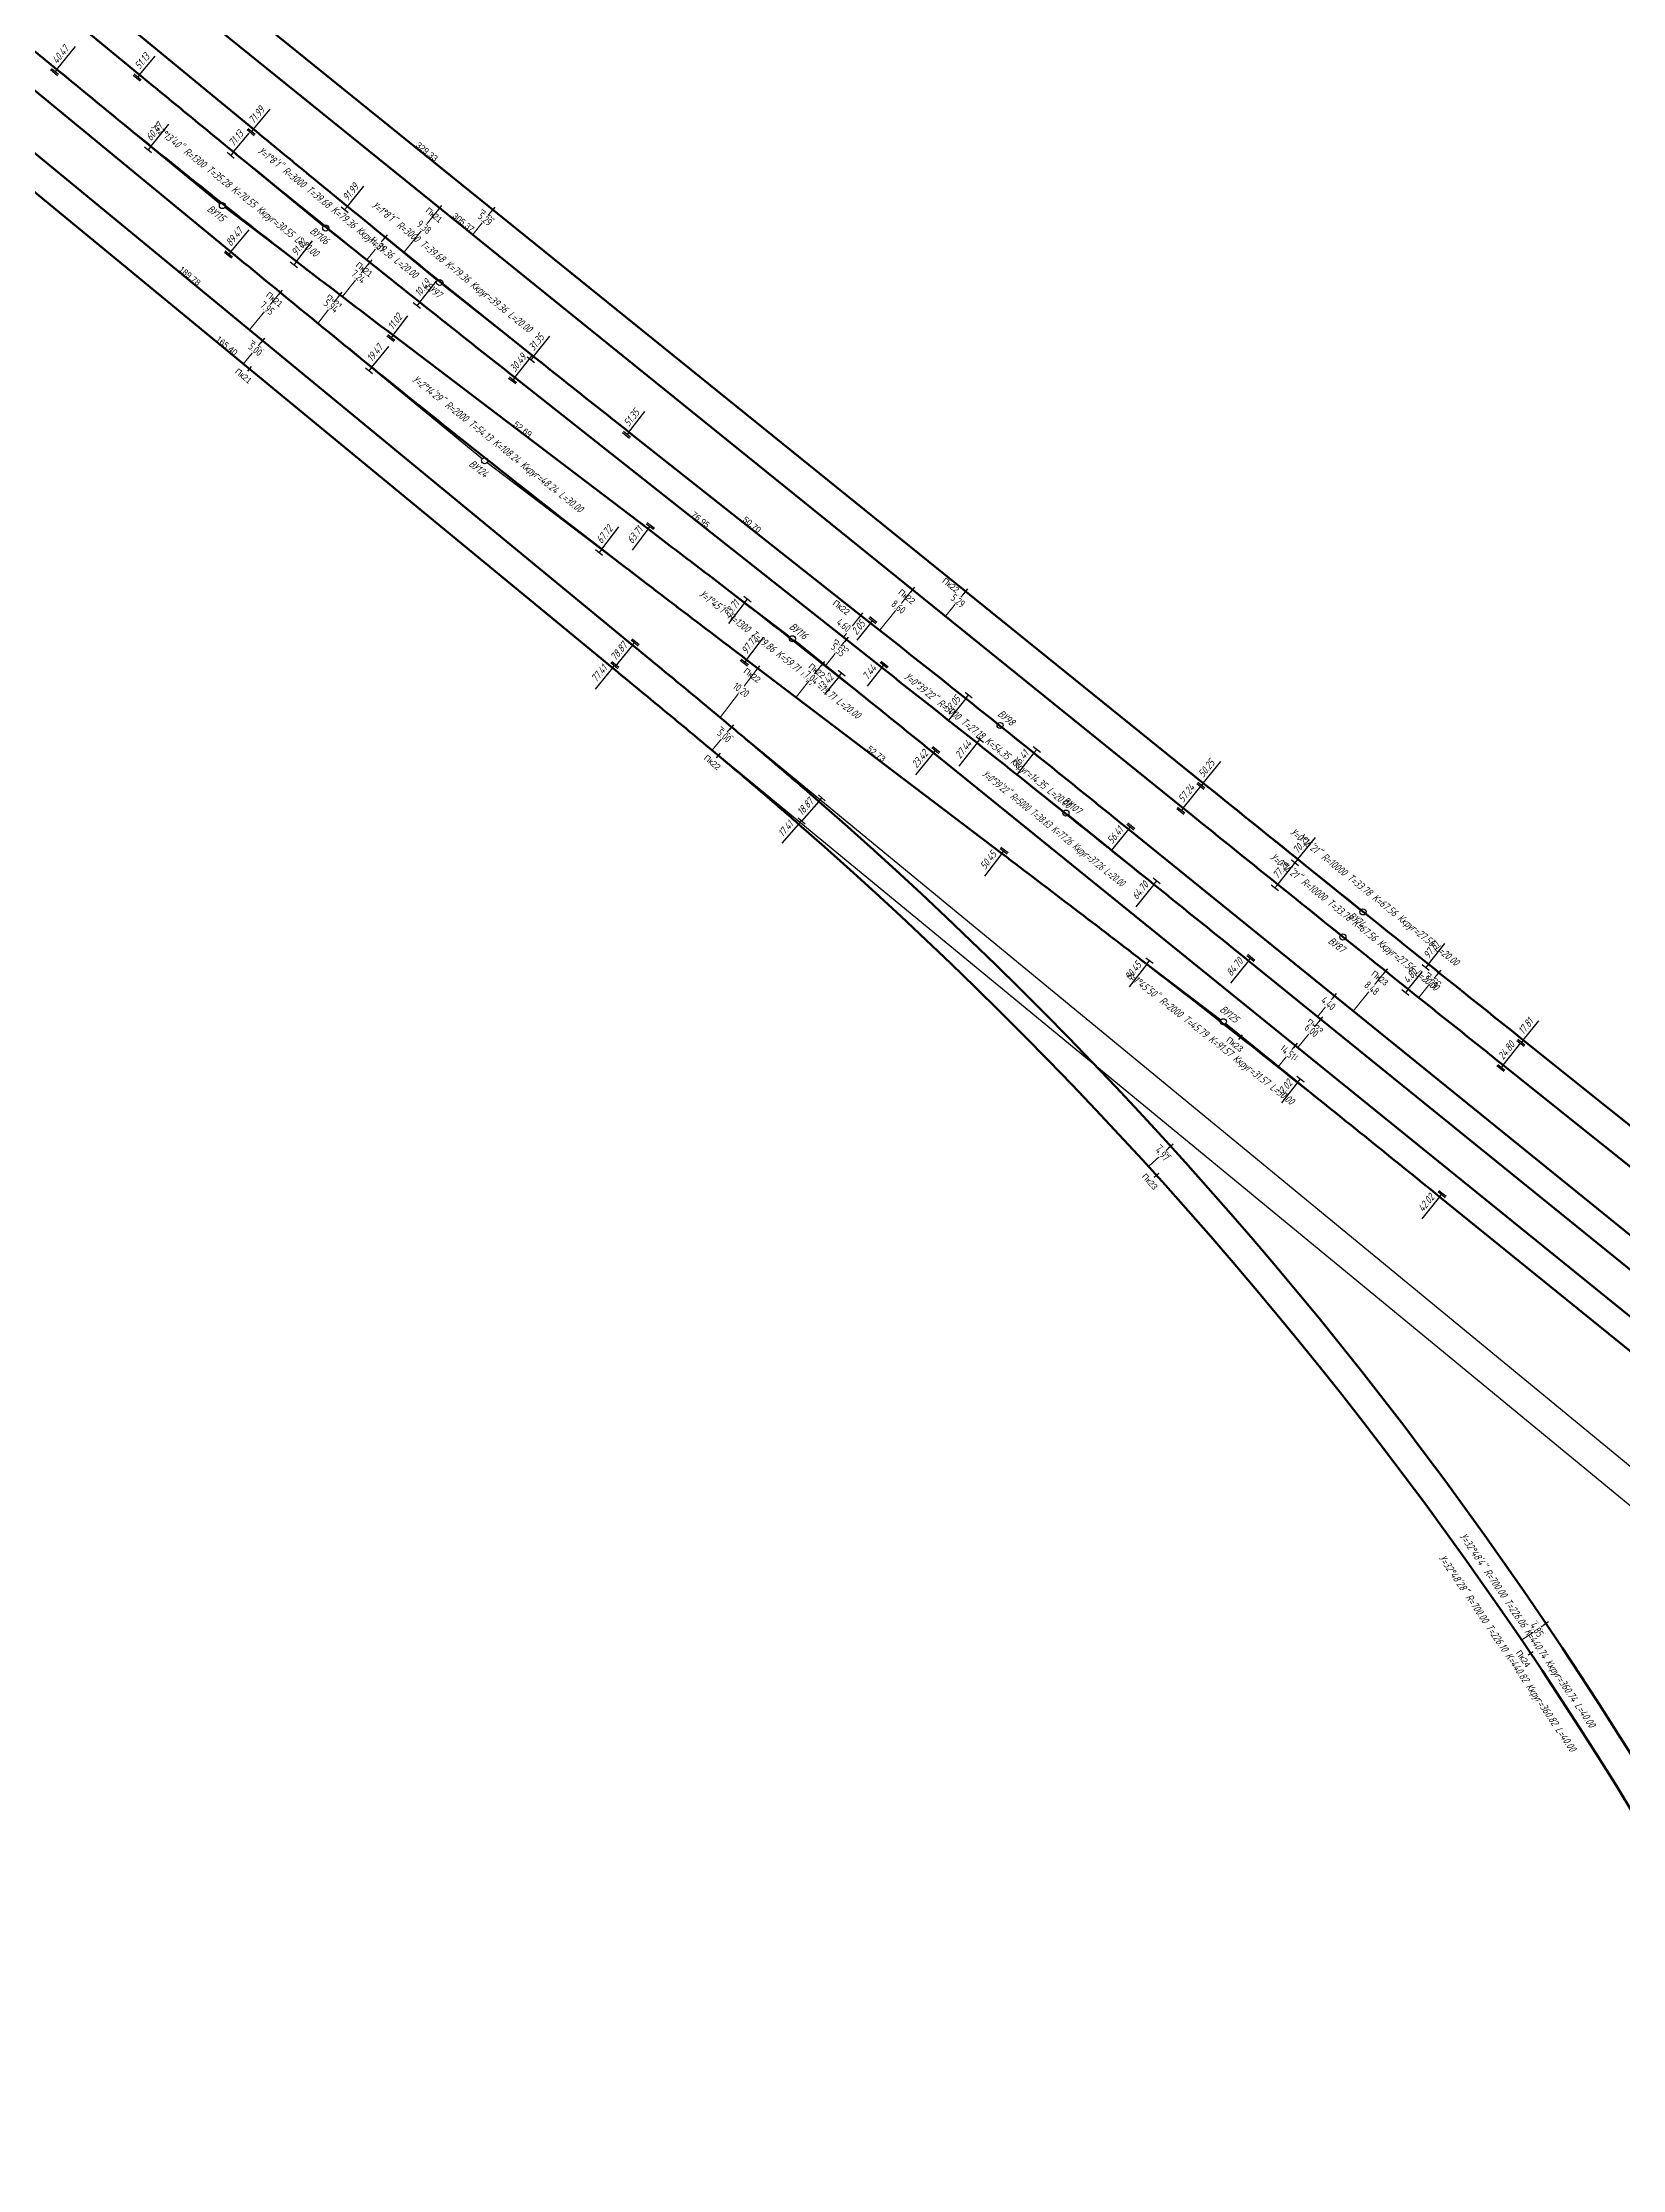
# Model space of a CAD drawing. Extents: x 10590 to 14299, y 7312 to 9553.
# Drawn here: x 11771.3 to 12031.3, y 8536 to 8886 of the extents above; entities that cross this region are included whole.
import ezdxf
from ezdxf.enums import TextEntityAlignment as Align

# ---------------------------------------------------------------- set-up
doc = ezdxf.new("R2010")
doc.units = 0
for name, color, linetype in [('Вершины', 7, 'Continuous'), ('Междупутья в плане', 7, 'Continuous'), ('Ось трассы', 7, 'Continuous'), ('Параметры кривых', 7, 'Continuous'), ('Пикетаж', 7, 'Continuous'), ('Прямые вставки', 7, 'Continuous')]:
    doc.layers.add(name, color=color, linetype=linetype)
doc.styles.get("Standard").update_dxf_attribs({"font": 'SPDS.shx', "oblique": 15, "height": 2})
doc.styles.add('Междупутья', font='simplex.shx', dxfattribs={"width": 0.7, "height": 2.5})
doc.styles.add('Параметры кривых', font='SPDS.shx', dxfattribs={"oblique": 15, "height": 2.5})
doc.styles.add('Пикетаж', font='pragmai.shx', dxfattribs={"height": 2})

msp = doc.modelspace()

# ---------------------------------------------------------------- linework, layer by layer
at = {"color": 1, "linetype": 'ByBlock', "lineweight": -2}
for p, q in [((11773.78, 8880.55), (11772.62, 8881.5)), ((11773.94, 8880.74), (11772.78, 8881.69)), ((11773.68, 8881.6), (11773.36, 8881.22)), ((11787.39, 8879.64), (11786.23, 8880.6)), ((11787.54, 8879.84), (11786.39, 8880.79)), ((11787.28, 8880.7), (11786.97, 8880.31)), ((11789.26, 8867.88), (11788.1, 8868.82)), ((11789.15, 8868.93), (11788.68, 8868.35)), ((11806.14, 8870.69), (11804.98, 8871.64)), ((11806.29, 8870.88), (11805.14, 8871.84)), ((11806.03, 8871.75), (11805.72, 8871.36)), ((11802.85, 8866.95), (11801.69, 8867.9)), ((11802.74, 8868.01), (11802.27, 8867.43)), ((11821.6, 8858), (11820.44, 8858.95)), ((11821.49, 8859.05), (11821.02, 8858.47)), ((11802.39, 8850.52), (11801.23, 8851.48)), ((11802.55, 8850.72), (11801.39, 8851.67)), ((11802.29, 8851.58), (11801.97, 8851.19)), ((11813.25, 8848.93), (11812.06, 8849.85)), ((11813.11, 8849.99), (11812.65, 8849.39)), ((11833.5, 8842.25), (11832.32, 8843.18)), ((11833.38, 8843.3), (11832.91, 8842.71)), ((11829.15, 8836.8), (11827.95, 8837.7)), ((11829.3, 8836.99), (11828.11, 8837.9)), ((11829, 8837.85), (11828.7, 8837.45)), ((11852.25, 8833.29), (11851.07, 8834.23)), ((11852.13, 8834.35), (11851.66, 8833.76)), ((11825.61, 8831.52), (11824.45, 8832.46)), ((11825.5, 8832.58), (11825.03, 8831.99)), ((11849.18, 8829.83), (11848, 8830.76)), ((11849.33, 8830.03), (11848.16, 8830.96)), ((11849.06, 8830.88), (11848.75, 8830.49)), ((11867.93, 8820.87), (11866.75, 8821.8)), ((11868.08, 8821.07), (11866.91, 8822)), ((11867.81, 8821.93), (11867.5, 8821.54)), ((11870.67, 8806.82), (11871.86, 8805.92)), ((11870.82, 8807.02), (11872.01, 8806.12)), ((11870.96, 8805.97), (11871.26, 8806.37)), ((11863.48, 8801.6), (11862.29, 8802.52)), ((11863.34, 8802.66), (11862.89, 8802.06)), ((11886.72, 8794.89), (11887.91, 8793.97)), ((11886.85, 8793.83), (11887.31, 8794.43)), ((11907.31, 8791.35), (11908.48, 8790.42)), ((11907.46, 8791.55), (11908.64, 8790.62)), ((11907.58, 8790.49), (11907.89, 8790.89)), ((11868.17, 8787.72), (11869.33, 8786.77)), ((11868.33, 8787.91), (11869.48, 8786.96)), ((11868.43, 8786.86), (11868.75, 8787.24)), ((11864.85, 8783.98), (11866, 8783.02)), ((11865.01, 8784.17), (11866.16, 8783.22)), ((11865.11, 8783.11), (11865.43, 8783.5)), ((11887.33, 8783.4), (11886.14, 8784.31)), ((11887.49, 8783.6), (11886.29, 8784.51)), ((11887.19, 8784.45), (11886.89, 8784.06)), ((11902.25, 8782.73), (11903.42, 8781.79)), ((11902.37, 8781.67), (11902.83, 8782.26)), ((11909.15, 8784.03), (11910.33, 8783.1)), ((11909.31, 8784.22), (11910.48, 8783.29)), ((11909.43, 8783.17), (11909.74, 8783.56)), ((11923.14, 8779.13), (11924.32, 8778.2)), ((11923.26, 8778.08), (11923.73, 8778.66)), ((11924.99, 8771.81), (11926.17, 8770.88)), ((11925.11, 8770.76), (11925.58, 8771.35)), ((11917.68, 8769.99), (11918.84, 8769.05)), ((11917.84, 8770.19), (11919, 8769.24)), ((11917.95, 8769.13), (11918.26, 8769.52)), ((11934.36, 8770.17), (11935.53, 8769.23)), ((11934.47, 8769.11), (11934.94, 8769.7)), ((11962.46, 8763.12), (11961.29, 8764.06)), ((11962.61, 8763.31), (11961.45, 8764.25)), ((11962.34, 8764.17), (11962.03, 8763.78)), ((11899, 8762.21), (11900.13, 8761.22)), ((11899.07, 8761.15), (11899.56, 8761.71)), ((11895.68, 8758.46), (11896.81, 8757.48)), ((11895.75, 8757.41), (11896.24, 8757.97)), ((11949.77, 8757.41), (11950.93, 8756.47)), ((11949.92, 8757.6), (11951.09, 8756.66)), ((11950.04, 8756.55), (11950.35, 8756.94)), ((11959.14, 8758.99), (11957.98, 8759.94)), ((11959.3, 8759.19), (11958.13, 8760.13)), ((11959.03, 8760.05), (11958.72, 8759.66)), ((11928.89, 8753.42), (11930.09, 8752.51)), ((11929.04, 8753.62), (11930.24, 8752.71)), ((11929.19, 8752.57), (11929.49, 8752.96)), ((11978.02, 8750.56), (11976.86, 8751.5)), ((11977.91, 8751.62), (11977.44, 8751.03)), ((11954.1, 8748.55), (11955.27, 8747.61)), ((11954.21, 8747.49), (11954.68, 8748.08)), ((11974.71, 8746.44), (11973.54, 8747.38)), ((11974.6, 8747.49), (11974.13, 8746.91)), ((11969.5, 8735.79), (11970.67, 8734.84)), ((11969.66, 8735.98), (11970.82, 8735.04)), ((11952.9, 8735.42), (11954.09, 8734.5)), ((11953.04, 8734.36), (11953.49, 8734.96)), ((11969.77, 8734.92), (11970.08, 8735.31)), ((11999.52, 8733.3), (11998.35, 8734.24)), ((11999.4, 8734.36), (11998.93, 8733.77)), ((11996.2, 8729.18), (11995.03, 8730.12)), ((11996.09, 8730.23), (11995.62, 8729.65)), ((12015.14, 8720.81), (12013.96, 8721.75)), ((12015.29, 8721.01), (12014.12, 8721.95)), ((12015.02, 8721.87), (12014.71, 8721.48)), ((11977.76, 8715.94), (11978.94, 8715.01)), ((11977.88, 8714.89), (11978.35, 8715.47)), ((12011.82, 8716.69), (12010.65, 8717.63)), ((12011.98, 8716.88), (12010.81, 8717.82)), ((12011.71, 8717.74), (12011.39, 8717.35)), ((12000.98, 8696.94), (12002.15, 8695.99)), ((12001.14, 8697.13), (12002.31, 8696.19)), ((12001.25, 8696.08), (12001.57, 8696.46))]:
    msp.add_line(p, q, dxfattribs=at)
at = {"color": 1}
for p, q in [((11836.99, 8859.19), (11836.36, 8858.41)), ((11845.74, 8858.92), (11845.11, 8858.14)), ((11828.01, 8854.38), (11827.38, 8853.61)), ((11810.74, 8845.28), (11810.1, 8844.51)), ((11807.85, 8837.36), (11807.21, 8836.58)), ((11914.8, 8796.38), (11914.18, 8795.6)), ((11923.56, 8796.12), (11922.93, 8795.34)), ((11906.28, 8792.16), (11905.66, 8791.37)), ((11889.31, 8783.47), (11888.71, 8782.67)), ((11885.03, 8773.77), (11884.39, 8773)), ((11992.66, 8733.62), (11992.03, 8732.84)), ((12001.42, 8733.38), (12000.8, 8732.6)), ((11984.24, 8729.52), (11983.61, 8728.74)), ((11968.77, 8722.74), (11968.15, 8721.95)), ((11957.37, 8704.74), (11956.63, 8704.07)), ((12019.17, 8626.14), (12018.34, 8625.58)), ((12016.66, 8621.19), (12015.84, 8620.63))]:
    msp.add_line(p, q, dxfattribs=at)
at = {"layer": 'Вершины', "color": 1}
for p, q in [((11773.68, 8881.6), (11800.53, 8859.5)), ((11787.28, 8880.7), (11817.54, 8855.8)), ((11867.81, 8821.93), (11837.07, 8846.22)), ((11887.19, 8784.45), (11844.48, 8816.88)), ((11870.96, 8805.97), (11894.34, 8788.21)), ((11909.43, 8783.17), (11939.34, 8759.53)), ((11950.04, 8756.55), (11929.3, 8773.33)), ((11962.34, 8764.17), (11988.24, 8743.27)), ((11969.77, 8734.92), (11940.13, 8758.91)), ((11959.03, 8760.05), (11984.93, 8739.15)), ((11929.19, 8752.57), (11965.26, 8725.18)), ((12015.02, 8721.87), (11989.02, 8742.65))]:
    msp.add_line(p, q, dxfattribs=at)
for centre in [(11800.91, 8859.19), (11817.92, 8855.49), (11836.67, 8846.53), (11844.08, 8817.19), (11894.73, 8787.91), (11928.91, 8773.64), (11939.74, 8759.22), (11988.63, 8742.96), (11985.32, 8738.83), (11965.65, 8724.88)]:
    msp.add_circle(centre, 0.5, dxfattribs=at)
at = {"layer": 'Междупутья в плане', "color": 1, "lineweight": 15}
for p, q in [((11836.67, 8858.8), (11830.78, 8851.49)), ((11845.42, 8858.53), (11842.1, 8854.42)), ((11827.7, 8854), (11824.66, 8850.26)), ((11810.42, 8844.89), (11805.37, 8838.75)), ((11807.53, 8836.97), (11804.35, 8833.11)), ((11914.49, 8795.99), (11909.09, 8789.3)), ((11923.24, 8795.73), (11919.92, 8791.61)), ((11905.97, 8791.77), (11903.12, 8788.16)), ((11889.01, 8783.07), (11882.84, 8774.95)), ((11884.71, 8773.39), (11881.5, 8769.55)), ((11992.34, 8733.23), (11987.04, 8726.61)), ((12001.11, 8732.99), (11997.81, 8728.86)), ((11983.93, 8729.13), (11981.16, 8725.71)), ((11957, 8704.4), (11953.32, 8701.06)), ((12018.76, 8625.86), (12014.74, 8623.14))]:
    msp.add_line(p, q, dxfattribs=at)
at = {"layer": 'Ось трассы', "color": 1, "lineweight": 100, "flags": 128}
msp.add_lwpolyline([(11192.03, 9209.94), (11440.4, 9120.45, -0.000391), (11449.81, 9117.05, -0.001172), (11459.2, 9113.63, -0.001953), (11468.58, 9110.15, -0.002734), (11477.92, 9106.58, -0.07092), (11674.72, 8995.87, -0.002734), (11682.63, 8989.74, -0.001953), (11690.47, 8983.53, -0.001172), (11698.27, 8977.28, -0.000391), (11706.06, 8971.01), (11962.34, 8764.17, 0.00025), (11977.91, 8751.62, 0.000689), (11999.4, 8734.36, 0.00025), (12015.02, 8721.87), (12255.43, 8529.73, -0.000351)], format="xyb", dxfattribs=at)
at = {"layer": 'Параметры кривых', "color": 1}
for p, q in [((11773.68, 8881.6), (11776.75, 8885.34)), ((11787.28, 8880.7), (11789.82, 8883.79)), ((11789.15, 8868.93), (11792.12, 8872.6)), ((11806.03, 8871.75), (11808.77, 8875.08)), ((11802.74, 8868.01), (11805.29, 8871.13)), ((11821.49, 8859.05), (11824.2, 8862.37)), ((11802.29, 8851.58), (11805.29, 8855.22)), ((11813.11, 8849.99), (11815.73, 8853.37)), ((11833.38, 8843.3), (11836.12, 8846.75)), ((11829, 8837.85), (11831.42, 8841.03)), ((11852.13, 8834.35), (11854.79, 8837.7)), ((11825.5, 8832.58), (11828.29, 8836.02)), ((11849.06, 8830.88), (11851.96, 8834.56)), ((11867.81, 8821.93), (11870.46, 8825.29)), ((11863.34, 8802.66), (11866.17, 8806.32)), ((11870.96, 8805.97), (11868.33, 8802.51)), ((11886.85, 8793.83), (11884.2, 8790.4)), ((11907.58, 8790.49), (11905.34, 8787.65)), ((11868.43, 8786.86), (11865.49, 8783.29)), ((11887.19, 8784.45), (11889.99, 8788.14)), ((11865.11, 8783.11), (11862.25, 8779.64)), ((11902.37, 8781.67), (11900.03, 8778.74)), ((11909.43, 8783.17), (11907.01, 8780.11)), ((11923.26, 8778.08), (11920.42, 8774.51)), ((11925.11, 8770.76), (11922.1, 8766.97)), ((11917.95, 8769.13), (11915, 8765.49)), ((11934.47, 8769.11), (11931.69, 8765.65)), ((11962.34, 8764.17), (11965.21, 8767.72)), ((11899.07, 8761.15), (11896.24, 8757.9)), ((11959.03, 8760.05), (11961.99, 8763.72)), ((11895.75, 8757.41), (11893, 8754.25)), ((11950.04, 8756.55), (11947.24, 8753.1)), ((11977.91, 8751.62), (11980.79, 8755.19)), ((11929.19, 8752.57), (11926.35, 8748.83)), ((11974.6, 8747.49), (11977.58, 8751.19)), ((11954.21, 8747.49), (11951.25, 8743.82)), ((11999.4, 8734.36), (12002.11, 8737.75)), ((11953.04, 8734.36), (11950.17, 8730.65)), ((11969.77, 8734.92), (11966.8, 8731.26)), ((12015.02, 8721.87), (12017.55, 8725.04)), ((12011.71, 8717.74), (12014.63, 8721.4)), ((11977.88, 8714.89), (11975.21, 8711.54)), ((12001.25, 8696.08), (11998.3, 8692.43))]:
    msp.add_line(p, q, dxfattribs=at)

# ---------------------------------------------------------------- texts
at = {"layer": 'Вершины', "color": 1, "oblique": 15}
for s, rotation, p in [('ВУ115', 321.7657, (11800.3, 8858.4)), ('ВУ106', 321.2283, (11817.3, 8854.71)), ('ВУ97', 321.2283, (11836.05, 8845.75)), ('ВУ124', 321.7218, (11843.46, 8816.4)), ('ВУ74', 322.0359, (11988.02, 8742.17)), ('ВУ87', 322.0359, (11984.7, 8738.04))]:
    msp.add_text(s, height=1.25, rotation=rotation, dxfattribs=at).set_placement(p, align=Align.TOP_CENTER)
for s, rotation, p in [('ВУ116', 321.7964, (11895.35, 8788.7)), ('ВУ98', 320.8956, (11929.54, 8774.42)), ('ВУ107', 321.1632, (11940.36, 8760)), ('ВУ125', 321.8001, (11966.27, 8725.66))]:
    msp.add_text(s, height=1.25, rotation=rotation, dxfattribs=at).set_placement(p, align=Align.CENTER)
at = {"layer": 'Параметры кривых', "color": 1, "style": 'Параметры кривых', "oblique": 15}
for s, rotation, p in [('40.47', 50.5485, (11773.69, 8882.4)), ('51.13', 50.5485, (11787.29, 8881.5)), ('60.47', 50.9893, (11789.16, 8869.73)), ('71.99', 50.5485, (11806.04, 8872.55)), ('71.13', 50.7395, (11802.75, 8868.81)), ('91.99', 50.7395, (11821.5, 8859.85)), ('89.47', 50.5485, (11802.3, 8852.38)), ('91.02', 52.3356, (11813.1, 8850.79)), ('10.49', 51.4912, (11833.38, 8844.1)), ('11.02', 52.7763, (11828.98, 8838.65)), ('31.35', 51.4912, (11852.13, 8835.15)), ('19.47', 50.9783, (11825.51, 8833.38)), ('30.49', 51.6822, (11849.05, 8831.68)), ('51.35', 51.6822, (11867.8, 8822.73)), ('67.72', 52.3603, (11863.33, 8803.46)), ('97.72', 52.79, (11887.17, 8785.25)), ('50.25', 51.0949, (11962.35, 8764.97)), ('57.24', 51.0949, (11959.03, 8760.85)), ('70.25', 51.1522, (11977.91, 8752.42)), ('77.24', 51.1522, (11974.6, 8748.29)), ('97.81', 51.3101, (11999.4, 8735.16)), ('17.81', 51.3674, (12015.02, 8722.67)), ('24.80', 51.3674, (12011.71, 8718.54))]:
    msp.add_text(s, height=1.25, rotation=rotation, dxfattribs=at).set_placement(p)
for s, rotation, p in [('У=2°13\'40" R=1300 T=35.28 K=70.55 Ккруг=30.55 L=20.00', 321.6624, (11802.63, 8861.35)), ('У=2°14\'29" R=2000 T=54.13 K=108.24 Ккруг=48.24 L=30.00', 321.6693, (11845.88, 8819.46)), ('У=0°16\'21" R=10000 T=33.78 K=67.56 Ккруг=27.56 L=20.00', 321.2312, (11990.21, 8744.93))]:
    msp.add_text(s, height=1.25, rotation=rotation, dxfattribs=at).set_placement(p, align=Align.CENTER)
for s, rotation, p in [('63.71', 52.7763, (11870.18, 8805.78)), ('83.71', 52.3356, (11886.08, 8793.64)), ('2.05', 51.6822, (11906.8, 8790.31)), ('78.87', 50.5485, (11867.65, 8786.69)), ('77.41', 50.5485, (11864.32, 8782.95)), ('3.42', 51.4668, (11901.59, 8781.49)), ('7.44', 51.6822, (11908.65, 8782.99)), ('22.05', 51.4912, (11922.48, 8777.9)), ('27.44', 51.5676, (11924.33, 8770.58)), ('23.42', 51.0261, (11917.16, 8768.96)), ('36.41', 51.2171, (11933.69, 8768.94)), ('18.87', 48.9115, (11898.28, 8761.01)), ('17.41', 48.9115, (11894.96, 8757.26)), ('56.41', 51.0261, (11949.25, 8756.38)), ('50.45', 52.79, (11928.41, 8752.37)), ('64.70', 51.1407, (11953.43, 8747.32)), ('80.45', 52.3603, (11952.26, 8734.17)), ('84.70', 51.0261, (11968.99, 8734.75)), ('12.02', 51.4558, (11977.1, 8714.71)), ('42.02', 51.0261, (12000.47, 8695.9))]:
    msp.add_text(s, height=1.25, rotation=rotation, dxfattribs=at).set_placement(p, align=Align.RIGHT)
for s, rotation, p in [('У=0°39\'22" R=3000 T=27.18 K=54.35 Ккруг=14.35 L=20.00', 321.3541, (11927.31, 8771.65)), ('У=32°48\'4" R=700.00 T=226.06 K=440.74 Ккруг=360.74 L=40.00', 304.148, (12016.26, 8625.09))]:
    msp.add_text(s, height=1.25, rotation=rotation, dxfattribs=at).set_placement(p, align=Align.TOP_CENTER)
at = {"layer": 'Параметры кривых', "color": 1, "style": 'Параметры кривых', "oblique": 15, "width": 0.7}
msp.add_text('У=0°39\'22" R=5000 T=38.63 K=77.26 Ккруг=37.26 L=20.00', height=1.25, rotation=321.3541, dxfattribs=at).set_placement((11938.12, 8757.2), align=Align.TOP_CENTER)
at = {"layer": 'Пикетаж', "color": 1, "style": 'Пикетаж'}
for s, rotation, p in [('Пк21', 321.095, (11835.42, 8857.24)), ('Пк21', 321.095, (11844.17, 8856.98)), ('Пк21', 320.8924, (11826.43, 8852.44)), ('Пк21', 320.6015, (11809.15, 8843.35)), ('Пк21', 320.5485, (11806.26, 8835.43)), ('Пк22', 321.095, (11913.23, 8794.44)), ('Пк22', 321.095, (11920.47, 8796.32)), ('Пк22', 321.6822, (11902.47, 8792.66)), ('Пк22', 322.79, (11887.8, 8781.48)), ('Пк22', 320.0916, (11883.43, 8771.85)), ('Пк23', 321.2827, (11991.09, 8731.67)), ('Пк23', 321.322, (11999.86, 8731.43)), ('Пк23', 321.0261, (11982.67, 8727.58)), ('Пк23', 321.8001, (11967.22, 8720.78)), ('Пк23', 312.2706, (11955.52, 8703.06)), ('Пк24', 304.0855, (12017.1, 8624.74))]:
    msp.add_text(s, height=1, rotation=rotation, dxfattribs=at).set_placement(p, align=Align.CENTER)
at = {"layer": 'Прямые вставки', "color": 1, "style": 'Пикетаж'}
for s, rotation, p in [('329.33', 321.095, (11834.26, 8867.67)), ('189.78', 320.5485, (11795.22, 8847.23)), ('52.69', 322.7763, (11850.04, 8821.99)), ('76.95', 321.6822, (11879.3, 8807.11)), ('50.70', 321.6822, (11887.76, 8806.29)), ('52.73', 322.79, (11908.25, 8768.59))]:
    msp.add_text(s, height=1, rotation=rotation, dxfattribs=at).set_placement(p, align=Align.CENTER)

# ---------------------------------------------------------------- next in the draw order: wipeouts: each hides what was drawn before it
at = {"color": 1}
for points in [[(11842.57, 8857.28), (11843.51, 8858.45), (11845.74, 8856.64), (11844.8, 8855.47)], [(11920.38, 8794.48), (11921.33, 8795.64), (11923.56, 8793.84), (11922.62, 8792.67)], [(11998.26, 8731.72), (11999.2, 8732.9), (12001.44, 8731.1), (12000.5, 8729.93)]]:
    msp.add_wipeout(points, dxfattribs=at)

# ---------------------------------------------------------------- next in the draw order: linework, layer by layer
at = {"layer": 'Вершины', "color": 1}
msp.add_line((12011.71, 8717.74), (11985.71, 8738.52), dxfattribs=at)
at = {"layer": 'Ось трассы', "color": 1, "lineweight": 100, "flags": 128}
msp.add_lwpolyline([(11388.26, 9125.59), (11455.74, 9101.27, -0.000391), (11465.14, 9097.88, -0.001172), (11474.54, 9094.46, -0.001953), (11483.91, 9090.97, -0.002734), (11493.25, 9087.4, -0.07092), (11690.06, 8976.69, -0.002734), (11697.96, 8970.56, -0.001953), (11705.8, 8964.36, -0.001172), (11713.61, 8958.11, -0.000391), (11721.39, 8951.83), (11959.03, 8760.05, 0.00025), (11974.6, 8747.49, 0.000689), (11996.09, 8730.23, 0.00025), (12011.71, 8717.74), (12252, 8525.69, -0.000351)], format="xyb", dxfattribs=at)
at = {"layer": 'Параметры кривых', "color": 1}
msp.add_line((11996.09, 8730.23), (11998.43, 8733.16), dxfattribs=at)

# ---------------------------------------------------------------- next in the draw order: texts
at = {"layer": 'Междупутья в плане', "color": 1, "style": 'Междупутья', "width": 0.7}
for rotation, p in [(321.095, (11843.76, 8856.47)), (321.095, (11921.58, 8793.67)), (321.3237, (11999.46, 8730.92))]:
    msp.add_text('5.29', height=1.25, rotation=rotation, dxfattribs=at).set_placement(p, align=Align.CENTER)
at = {"layer": 'Параметры кривых', "color": 1, "style": 'Параметры кривых', "oblique": 15}
msp.add_text('У=0°16\'21" R=10000 T=33.78 K=67.56 Ккруг=27.56 L=20.00', height=1.25, rotation=321.2312, dxfattribs=at).set_placement((11986.9, 8740.81), align=Align.CENTER)
msp.add_text('4.80', height=1.25, rotation=51.3101, dxfattribs=at).set_placement((11996.09, 8731.04))
at = {"layer": 'Прямые вставки', "color": 1, "style": 'Пикетаж'}
msp.add_text('305.37', height=1, rotation=321.095, dxfattribs=at).set_placement((11840.27, 8856.02), align=Align.CENTER)

# ---------------------------------------------------------------- next in the draw order: wipeouts: each hides what was drawn before it
at = {"color": 1}
for points in [[(11832.51, 8855.96), (11833.45, 8857.13), (11835.72, 8855.3), (11834.78, 8854.13)], [(11910.58, 8793.47), (11911.52, 8794.63), (11913.79, 8792.8), (11912.85, 8791.64)], [(11988.47, 8730.74), (11989.41, 8731.91), (11991.69, 8730.08), (11990.75, 8728.91)]]:
    msp.add_wipeout(points, dxfattribs=at)

# ---------------------------------------------------------------- next in the draw order: linework, layer by layer
at = {"layer": 'Вершины', "color": 1}
for p, q in [((11806.03, 8871.75), (11836.29, 8846.85)), ((11907.58, 8790.49), (11928.51, 8773.95))]:
    msp.add_line(p, q, dxfattribs=at)
at = {"layer": 'Ось трассы', "color": 1, "lineweight": 100, "flags": 128}
msp.add_lwpolyline([(11249.33, 9170.96), (11443.72, 9100.93, -0.000391), (11453.13, 9097.53, -0.001172), (11462.52, 9094.11, -0.001953), (11471.9, 9090.63, -0.002734), (11481.24, 9087.06, -0.073316), (11684.07, 8971.67, -0.002734), (11691.92, 8965.47, -0.001953), (11699.7, 8959.19, -0.001172), (11707.45, 8952.87, -0.000391), (11715.17, 8946.52), (11806.03, 8871.75, 0.000208), (11813.76, 8865.39, 0.000625), (11821.49, 8859.05, 0.00328), (11852.13, 8834.35, 0.000625), (11859.96, 8828.13, 0.000208), (11867.81, 8821.93), (11907.58, 8790.49, -0.000208), (11915.43, 8784.29, -0.000625), (11923.26, 8778.08, -0.001196), (11934.47, 8769.11, -0.000625), (11942.26, 8762.84, -0.000208), (11950.04, 8756.55), (12218.1, 8539.68, -0.000313)], format="xyb", dxfattribs=at)

# ---------------------------------------------------------------- next in the draw order: texts
at = {"layer": 'Междупутья в плане', "color": 1, "style": 'Междупутья', "width": 0.7}
for s, rotation, p in [('9.38', 321.095, (11833.72, 8855.15)), ('8.60', 321.0913, (11911.79, 8792.65)), ('8.48', 321.2827, (11989.69, 8729.92))]:
    msp.add_text(s, height=1.25, rotation=rotation, dxfattribs=at).set_placement(p, align=Align.CENTER)
at = {"layer": 'Параметры кривых', "color": 1, "style": 'Параметры кривых', "oblique": 15}
msp.add_text('У=1°8\'1" R=3000 T=39.68 K=79.36 Ккруг=39.36 L=20.00', height=1.25, rotation=321.1154, dxfattribs=at).set_placement((11838.34, 8848.6), align=Align.CENTER)

# ---------------------------------------------------------------- next in the draw order: wipeouts: each hides what was drawn before it
at = {"color": 1}
for points in [[(11825.11, 8852.83), (11826.06, 8854), (11828.03, 8852.39), (11827.09, 8851.23)], [(11901.56, 8790.46), (11902.49, 8791.64), (11904.78, 8789.83), (11903.85, 8788.65)], [(11981.33, 8728.24), (11982.27, 8729.41), (11984.54, 8727.57), (11983.6, 8726.41)]]:
    msp.add_wipeout(points, dxfattribs=at)

# ---------------------------------------------------------------- next in the draw order: linework, layer by layer
for p, q in [((11825.49, 8850.24), (11824.87, 8849.46)), ((11903.9, 8788.18), (11903.28, 8787.39)), ((11981.98, 8725.69), (11981.35, 8724.91))]:
    msp.add_line(p, q, dxfattribs=at)
at = {"layer": 'Вершины', "color": 1}
msp.add_line((11849.06, 8830.88), (11818.32, 8855.18), dxfattribs=at)
at = {"layer": 'Междупутья в плане', "color": 1, "lineweight": 15}
for p, q in [((11825.18, 8849.85), (11820.66, 8844.2)), ((11903.59, 8787.78), (11900.15, 8783.43)), ((11981.67, 8725.3), (11977.89, 8720.63))]:
    msp.add_line(p, q, dxfattribs=at)
at = {"layer": 'Ось трассы', "color": 1, "lineweight": 100, "flags": 128}
msp.add_lwpolyline([(11343.66, 9123.33), (11459.23, 9081.69, -0.000391), (11468.63, 9078.3, -0.001172), (11478.03, 9074.87, -0.001953), (11487.4, 9071.39, -0.002734), (11496.74, 9067.82, -0.073316), (11699.58, 8952.44, -0.002734), (11707.42, 8946.24, -0.001953), (11715.21, 8939.96, -0.001172), (11722.95, 8933.63, -0.000391), (11730.68, 8927.28), (11787.28, 8880.7, 0.000208), (11795.01, 8874.35, 0.000625), (11802.74, 8868.01, 0.00328), (11833.38, 8843.3, 0.000625), (11841.21, 8837.08, 0.000208), (11849.06, 8830.88), (11909.43, 8783.17, -0.0005), (11925.11, 8770.76, -0.001863), (11954.21, 8747.49, -0.0005), (11969.77, 8734.92), (12214.39, 8537.02, -0.000313)], format="xyb", dxfattribs=at)

# ---------------------------------------------------------------- next in the draw order: texts
at = {"layer": 'Междупутья в плане', "color": 1, "style": 'Междупутья', "width": 0.7}
for s, rotation, p in [('4.81', 320.8924, (11826.18, 8852.13)), ('4.60', 321.6822, (11902.79, 8789.65)), ('4.40', 321.0261, (11982.54, 8727.42))]:
    msp.add_text(s, height=1.25, rotation=rotation, dxfattribs=at).set_placement(p, align=Align.CENTER)
at = {"layer": 'Параметры кривых', "color": 1, "style": 'Параметры кривых', "oblique": 15}
msp.add_text('У=1°8\'1" R=3000 T=39.68 K=79.36 Ккруг=39.36 L=20.00', height=1.25, rotation=321.1154, dxfattribs=at).set_placement((11819.59, 8857.55), align=Align.CENTER)
at = {"layer": 'Пикетаж', "color": 1, "style": 'Пикетаж'}
for s, rotation, p in [('Пк21', 321.2909, (11823.93, 8848.28)), ('Пк22', 321.6822, (11902.35, 8786.21)), ('Пк23', 321.0261, (11980.41, 8723.74))]:
    msp.add_text(s, height=1, rotation=rotation, dxfattribs=at).set_placement(p, align=Align.CENTER)

# ---------------------------------------------------------------- next in the draw order: wipeouts: each hides what was drawn before it
at = {"color": 1}
for points in [[(11821.69, 8847.85), (11822.62, 8849.02), (11824.93, 8847.17), (11823.99, 8846)], [(11900.65, 8786.41), (11901.58, 8787.59), (11903.87, 8785.78), (11902.94, 8784.6)], [(11978.57, 8723.79), (11979.51, 8724.95), (11981.78, 8723.12), (11980.83, 8721.95)]]:
    msp.add_wipeout(points, dxfattribs=at)

# ---------------------------------------------------------------- next in the draw order: linework, layer by layer
for p, q in [((11820.54, 8844.92), (11819.93, 8844.12)), ((11900, 8784.19), (11899.38, 8783.41)), ((11977.8, 8721.35), (11977.17, 8720.58))]:
    msp.add_line(p, q, dxfattribs=at)
at = {"layer": 'Вершины', "color": 1}
for p, q in [((11829, 8837.85), (11801.31, 8858.88)), ((11917.95, 8769.13), (11895.12, 8787.6))]:
    msp.add_line(p, q, dxfattribs=at)
at = {"layer": 'Междупутья в плане', "color": 1, "lineweight": 15}
for p, q in [((11820.23, 8844.52), (11816.63, 8839.8)), ((11899.69, 8783.8), (11895.32, 8778.28)), ((11977.48, 8720.97), (11974.65, 8717.46))]:
    msp.add_line(p, q, dxfattribs=at)
at = {"layer": 'Ось трассы', "color": 1, "lineweight": 100, "flags": 128}
msp.add_lwpolyline([(11335.04, 9121.76), (11447.08, 9081.39, -0.000391), (11456.49, 9078, -0.001172), (11465.88, 9074.57, -0.001953), (11475.26, 9071.09, -0.002734), (11484.6, 9067.52, -0.073316), (11687.43, 8952.14, -0.002734), (11695.28, 8945.94, -0.001953), (11703.06, 8939.66, -0.001172), (11710.8, 8933.33, -0.000391), (11718.53, 8926.98), (11773.68, 8881.6, 0.000481), (11781.4, 8875.25, 0.001442), (11789.15, 8868.93, 0.005874), (11813.11, 8849.99, 0.001442), (11821.05, 8843.9, 0.000481), (11829, 8837.85), (11870.96, 8805.97, -0.000481), (11878.92, 8799.92, -0.001442), (11886.85, 8793.83, -0.003791), (11902.37, 8781.67, -0.001442), (11910.17, 8775.42, -0.000481), (11917.95, 8769.13), (12209.22, 8533.48, -0.000313)], format="xyb", dxfattribs=at)

# ---------------------------------------------------------------- next in the draw order: texts
at = {"layer": 'Междупутья в плане', "color": 1, "style": 'Междупутья', "width": 0.7}
for s, rotation, p in [('7.24', 321.287, (11822.92, 8847.02)), ('5.55', 321.6822, (11901.87, 8785.61)), ('6.00', 321.0261, (11979.78, 8722.97))]:
    msp.add_text(s, height=1.25, rotation=rotation, dxfattribs=at).set_placement(p, align=Align.CENTER)
at = {"layer": 'Параметры кривых', "color": 1, "style": 'Параметры кривых', "oblique": 15}
msp.add_text('У=1°45\'1" R=1300 T=29.86 K=59.71 Ккруг=19.71 L=20.00', height=1.25, rotation=321.9012, dxfattribs=at).set_placement((11893.09, 8785.81), align=Align.TOP_CENTER)
at = {"layer": 'Пикетаж', "color": 1, "style": 'Пикетаж'}
for s, rotation, p in [('Пк21', 322.6425, (11819.02, 8842.93)), ('Пк22', 321.6176, (11898.45, 8782.23)), ('Пк23', 321.0261, (11976.22, 8719.41))]:
    msp.add_text(s, height=1, rotation=rotation, dxfattribs=at).set_placement(p, align=Align.CENTER)

# ---------------------------------------------------------------- next in the draw order: wipeouts: each hides what was drawn before it
at = {"color": 1}
for points in [[(11817.18, 8842.96), (11818.09, 8844.15), (11820.44, 8842.36), (11819.53, 8841.16)], [(11896.27, 8781.86), (11897.2, 8783.04), (11899.52, 8781.2), (11898.59, 8780.02)], [(11975, 8719.92), (11975.94, 8721.08), (11977.92, 8719.48), (11976.97, 8718.32)]]:
    msp.add_wipeout(points, dxfattribs=at)

# ---------------------------------------------------------------- next in the draw order: linework, layer by layer
at = {"layer": 'Вершины', "color": 1}
for p, q in [((11802.29, 8851.58), (11843.7, 8817.5)), ((12001.25, 8696.08), (11966.04, 8724.56))]:
    msp.add_line(p, q, dxfattribs=at)
at = {"layer": 'Ось трассы', "color": 1, "lineweight": 100, "flags": 128}
msp.add_lwpolyline([(11368.86, 9095.92), (11462.58, 9062.16, -0.000391), (11471.99, 9058.76, -0.001172), (11481.39, 9055.34, -0.001953), (11490.76, 9051.86, -0.002734), (11500.1, 9048.29, -0.073316), (11702.94, 8932.91, -0.002734), (11710.78, 8926.7, -0.001953), (11718.56, 8920.42, -0.001172), (11726.31, 8914.1, -0.000391), (11734.03, 8907.75), (11802.29, 8851.58, 0.000469), (11813.88, 8842.06, 0.001406), (11825.5, 8832.58, 0.00603), (11863.34, 8802.66, 0.001406), (11875.25, 8793.53, 0.000469), (11887.19, 8784.45), (11929.19, 8752.57, -0.000469), (11941.13, 8743.49, -0.001406), (11953.04, 8734.36, -0.003946), (11977.88, 8714.89, -0.001406), (11989.59, 8705.5, -0.000469), (12001.25, 8696.08), (12205.51, 8530.82, -0.000313)], format="xyb", dxfattribs=at)

# ---------------------------------------------------------------- next in the draw order: texts
at = {"layer": 'Междупутья в плане', "color": 1, "style": 'Междупутья', "width": 0.7}
for s, rotation, p in [('5.94', 322.6481, (11818.43, 8842.16)), ('7.04', 321.6176, (11897.5, 8781.04)), ('4.51', 321.0261, (11976.06, 8719.21))]:
    msp.add_text(s, height=1.25, rotation=rotation, dxfattribs=at).set_placement(p, align=Align.CENTER)
at = {"layer": 'Параметры кривых', "color": 1, "style": 'Параметры кривых', "oblique": 15}
msp.add_text('У=1°45\'50" R=2000 T=45.79 K=91.57 Ккруг=31.57 L=30.00', height=1.25, rotation=321.908, dxfattribs=at).set_placement((11963.95, 8722.71), align=Align.TOP_CENTER)

# ---------------------------------------------------------------- next in the draw order: wipeouts: each hides what was drawn before it
at = {"color": 1}
for points in [[(11806.69, 8842.65), (11807.64, 8843.81), (11809.89, 8841.96), (11808.94, 8840.8)], [(11884.42, 8779.99), (11885.33, 8781.19), (11888.18, 8779.02), (11887.28, 8777.83)]]:
    msp.add_wipeout(points, dxfattribs=at)

# ---------------------------------------------------------------- next in the draw order: linework, layer by layer
at = {"layer": 'Вершины', "color": 1}
msp.add_line((11868.43, 8786.86), (12042.59, 8643.53), dxfattribs=at)
at = {"layer": 'Ось трассы', "color": 1, "lineweight": 100, "flags": 128}
msp.add_lwpolyline([(11353.31, 9096.85), (11450.44, 9061.86, -0.000391), (11459.84, 9058.46, -0.001172), (11469.24, 9055.04, -0.001953), (11478.61, 9051.56, -0.002734), (11487.95, 9047.99, -0.073316), (11690.79, 8932.6, -0.002734), (11698.63, 8926.4, -0.001953), (11706.42, 8920.12, -0.001172), (11714.16, 8913.8, -0.000391), (11721.89, 8907.45), (11868.43, 8786.86, -0.000446), (11876.15, 8780.5, -0.001339), (11883.84, 8774.11, -0.002232), (11891.49, 8767.67, -0.003125), (11899.07, 8761.15, -0.129554), (12099.33, 8465.89, -0.003125), (12102.59, 8456.44, -0.002232), (12105.75, 8446.95, -0.001339), (12108.83, 8437.44, -0.000446), (12111.89, 8427.92), (12133.59, 8360.1)], format="xyb", dxfattribs=at)

# ---------------------------------------------------------------- next in the draw order: texts
at = {"layer": 'Междупутья в плане', "color": 1, "style": 'Междупутья', "width": 0.7}
for s, rotation, p in [('7.95', 320.607, (11807.89, 8841.82)), ('10.20', 322.7887, (11885.93, 8779.01))]:
    msp.add_text(s, height=1.25, rotation=rotation, dxfattribs=at).set_placement(p, align=Align.CENTER)

# ---------------------------------------------------------------- next in the draw order: wipeouts: each hides what was drawn before it
at = {"color": 1}
for points in [[(11804.74, 8835.87), (11805.69, 8837.03), (11807.94, 8835.18), (11806.99, 8834.02)], [(11881.91, 8772.31), (11882.87, 8773.46), (11885.11, 8771.59), (11884.14, 8770.44)], [(11954.08, 8703.73), (11955.19, 8704.74), (11957.15, 8702.58), (11956.04, 8701.57)], [(12015.83, 8625.64), (12017.07, 8626.48), (12018.7, 8624.07), (12017.46, 8623.23)]]:
    msp.add_wipeout(points, dxfattribs=at)

# ---------------------------------------------------------------- next in the draw order: linework, layer by layer
for p, q in [((11805.65, 8832.69), (11805.02, 8831.92)), ((11882.83, 8769.09), (11882.19, 8768.32)), ((11955.03, 8699.92), (11954.28, 8699.25))]:
    msp.add_line(p, q, dxfattribs=at)
at = {"layer": 'Вершины', "color": 1}
msp.add_line((11865.11, 8783.11), (12039.31, 8639.76), dxfattribs=at)
at = {"layer": 'Ось трассы', "color": 1, "lineweight": 100, "flags": 128}
msp.add_lwpolyline([(11377.12, 9074.63), (11465.94, 9042.62, -0.000391), (11475.35, 9039.23, -0.001172), (11484.74, 9035.8, -0.001953), (11494.12, 9032.32, -0.002734), (11503.46, 9028.75, -0.073316), (11706.3, 8913.37, -0.002734), (11714.14, 8907.17, -0.001953), (11721.92, 8900.89, -0.001172), (11729.67, 8894.56, -0.000391), (11737.39, 8888.21), (11865.11, 8783.11, -0.000446), (11872.83, 8776.76, -0.001339), (11880.52, 8770.37, -0.002232), (11888.17, 8763.93, -0.003125), (11895.75, 8757.41, -0.129583), (12096.04, 8462.08, -0.003125), (12099.29, 8452.62, -0.002232), (12102.45, 8443.13, -0.001339), (12105.54, 8433.62, -0.000446), (12108.59, 8424.1), (12126.9, 8366.85)], format="xyb", dxfattribs=at)

# ---------------------------------------------------------------- next in the draw order: texts
at = {"layer": 'Междупутья в плане', "color": 1, "style": 'Междупутья', "width": 0.7}
for s, rotation, p in [('5.00', 320.5485, (11805.94, 8835.04)), ('5.00', 320.0875, (11883.11, 8771.47)), ('4.97', 312.2706, (11955.16, 8702.73)), ('4.85', 304.0855, (12016.75, 8624.5))]:
    msp.add_text(s, height=1.25, rotation=rotation, dxfattribs=at).set_placement(p, align=Align.CENTER)
at = {"layer": 'Параметры кривых', "color": 1, "style": 'Параметры кривых', "oblique": 15}
msp.add_text('У=32°48\'28" R=700.00 T=226.10 K=440.82 Ккруг=360.82 L=40.00', height=1.25, rotation=304.1447, dxfattribs=at).set_placement((12012.96, 8621.31), align=Align.TOP_CENTER)
at = {"layer": 'Пикетаж', "color": 1, "style": 'Пикетаж'}
for s, rotation, p in [('Пк21', 320.5485, (11804.06, 8830.76)), ('Пк22', 320.0263, (11881.22, 8767.17)), ('Пк23', 312.1513, (11953.17, 8698.24)), ('Пк24', 303.9662, (12014.59, 8619.79))]:
    msp.add_text(s, height=1, rotation=rotation, dxfattribs=at).set_placement(p, align=Align.CENTER)
at = {"layer": 'Прямые вставки', "color": 1, "style": 'Пикетаж'}
msp.add_text('165.40', height=1, rotation=320.5485, dxfattribs=at).set_placement((11801.31, 8835.74), align=Align.CENTER)

doc.saveas('drawing.dxf')
